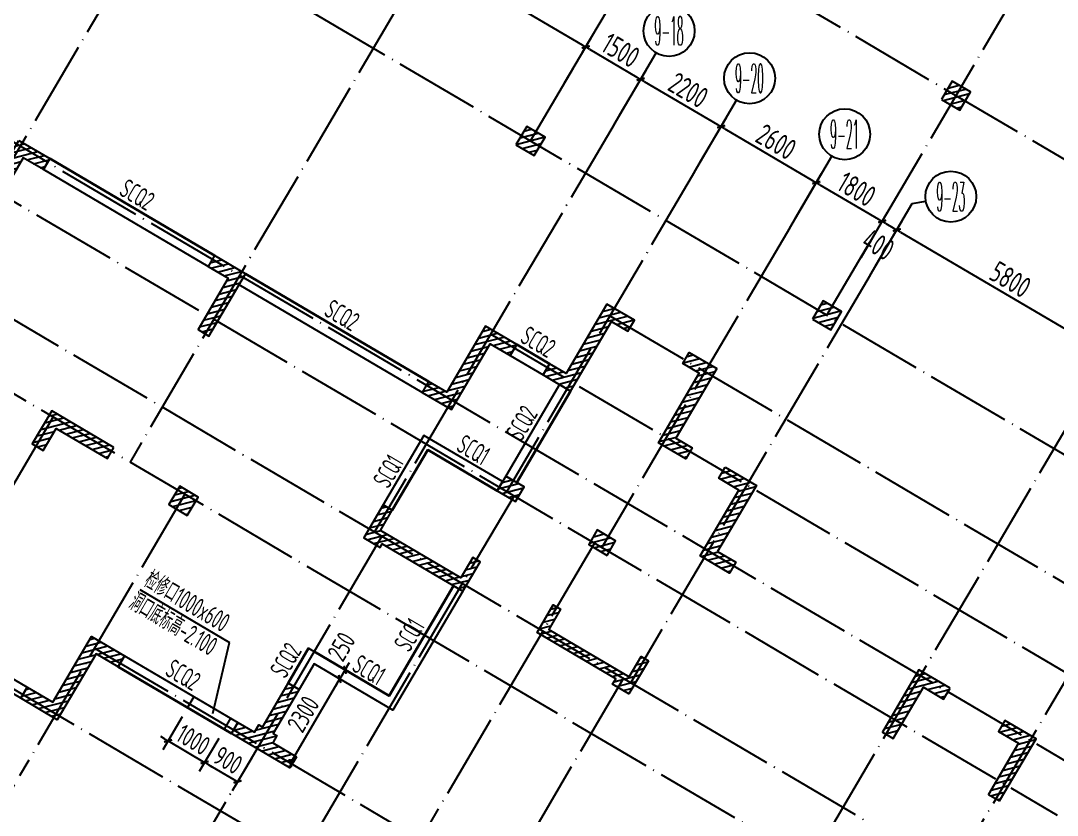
# Model space of a CAD drawing. Header units: millimetres. Extents: x 156735 to 386235, y 467499 to 703525.
# Drawn here: x 312080 to 336497, y 549286 to 567996 of the extents above; entities that cross this region are included whole.
import ezdxf
from ezdxf.enums import TextEntityAlignment as Align

# ---------------------------------------------------------------- set-up
doc = ezdxf.new("R2010")
doc.units = ezdxf.units.MM
doc.header["$LTSCALE"] = 100
doc.header["$PDMODE"] = 35
doc.header["$PDSIZE"] = 200
doc.linetypes.add('DOTE', pattern=[2.42, 2, -0.2, 0.02, -0.2])
for name, color, linetype in [('B-TEXT', 7, 'Continuous'), ('COLU', 7, 'Continuous'), ('colu-主楼', 7, 'Continuous'), ('h斜线-主楼', 7, 'Continuous'), ('h斜线-柱', 7, 'Continuous'), ('Q-AXIS', 3, 'Continuous'), ('Q-DIM', 4, 'Continuous'), ('Q-dote', 253, 'DOTE'), ('Q-TEXT', 2, 'Continuous'), ('WALL', 3, 'Continuous'), ('wall-主楼', 2, 'Continuous')]:
    doc.layers.add(name, color=color, linetype=linetype)
doc.styles.add('_TCH_AXIS', font='COMPLEX', dxfattribs={"bigfont": 'GBCBIG'})
doc.styles.add('COMPLEX', font='tssdeng.shx', dxfattribs={"width": 0.7, "bigfont": 'tssdchn.shx'})
doc.styles.add('TSSD_Dimension', font='Tssdeng.shx', dxfattribs={"width": 0.7, "bigfont": 'hztxt.shx'})
doc.styles.add('TSSD_REIN', font='Tssdeng.shx', dxfattribs={"width": 0.7, "bigfont": 'hztxt.shx'})
doc.dimstyles.new('TSSD_100_100$0', dxfattribs={"dimtxt": 300, "dimasz": 100, "dimexe": 250, "dimexo": 250, "dimgap": 100, "dimtad": 1, "dimdec": 0, "dimzin": 0, "dimdsep": 46, "dimtxsty": 'TSSD_Dimension', "dimblk": '_tsdbk', "dimblk1": '_tsdbk', "dimblk2": '_tsdbk', "dimsah": 1, "dimcen": 0, "dimclrt": 7, "dimadec": 0, "dimazin": 0, "dimtfac": 1, "dimtdec": 0, "dimtix": 1, "dimtmove": 2, "dimatfit": 3, "dimldrblk": '_tsdbk', "dimfxl": 1, "dimtolj": 1, "dimtzin": 0, "dimarcsym": 0})
pattern_1 = [(14.545372, (-467527.32, -323147.44), (-31.895617, 122.929531), [])]
pattern_2 = [(14.545372, (-467527.32, -323147.44), (-31.895617, 122.929531), [])]

# ---------------------------------------------------------------- blocks, each defined once
blk = doc.blocks.new('_tsdbk')
blk.add_line((-1, 0), (0, 0))
at = {"const_width": 0.5}
blk.add_lwpolyline([(-0.7, -0.7), (0.7, 0.7)], dxfattribs=at)
blk = doc.blocks.new('*D349')
at = {"layer": 'Defpoints', "color": 0}
for p in [(332092, 562006), (337717, 560130), (337092, 559066)]:
    blk.add_point(p, dxfattribs=at)
at = {"layer": 'Q-AXIS', "color": 0, "lineweight": -2}
for p, q in [((332218, 562222), (332844, 563285)), ((332803, 563019), (337631, 560181)), ((337218, 559282), (337844, 560345))]:
    blk.add_line(p, q, dxfattribs=at)
at = {"layer": 'Q-AXIS', "color": 0, "lineweight": -2, "xscale": 100, "yscale": 100, "zscale": 100}
for p, rotation in [((332717, 563070), 149.5453717284593), ((337717, 560130), 329.5453717284593)]:
    blk.add_blockref('_tsdbk', p, dxfattribs=dict(at, rotation=rotation))
at = {"layer": 'Q-AXIS', "color": 7, "insert": (335394, 561902), "char_height": 500, "attachment_point": 5, "rotation": 329.5454, "style": 'TSSD_Dimension'}
blk.add_mtext('\\A1;5800', dxfattribs=at)
blk = doc.blocks.new('*D429')
at = {"layer": 'Defpoints', "color": 0}
for p in [(312051, 550216), (315930, 547935), (315305, 546872)]:
    blk.add_point(p, dxfattribs=at)
at = {"layer": 'Q-AXIS', "color": 0, "lineweight": -2}
for p, q in [((311924, 550001), (311299, 548937)), ((311512, 549102), (315218, 546922)), ((315803, 547720), (315178, 546656))]:
    blk.add_line(p, q, dxfattribs=at)
at = {"layer": 'Q-AXIS', "color": 0, "lineweight": -2, "xscale": 100, "yscale": 100, "zscale": 100}
for p, rotation in [((311426, 549153), 149.5453717284593), ((315305, 546872), 329.5453717284593)]:
    blk.add_blockref('_tsdbk', p, dxfattribs=dict(at, rotation=rotation))
at = {"layer": 'Q-AXIS', "color": 7, "insert": (313543, 548314), "char_height": 500, "attachment_point": 5, "rotation": 329.5454, "style": 'TSSD_Dimension'}
blk.add_mtext('\\A1;4500', dxfattribs=at)
blk = doc.blocks.new('*D436')
at = {"layer": 'Defpoints', "color": 0}
for p in [(327954, 564439), (330821, 564185), (330195, 563121)]:
    blk.add_point(p, dxfattribs=at)
at = {"layer": 'Q-AXIS', "color": 0, "lineweight": -2}
for p, q in [((328081, 564655), (328706, 565718)), ((328666, 565452), (330734, 564235)), ((330322, 563337), (330947, 564400))]:
    blk.add_line(p, q, dxfattribs=at)
at = {"layer": 'Q-AXIS', "color": 0, "lineweight": -2, "xscale": 100, "yscale": 100, "zscale": 100}
for p, rotation in [((328579, 565503), 149.5453717284593), ((330821, 564185), 329.5453717284593)]:
    blk.add_blockref('_tsdbk', p, dxfattribs=dict(at, rotation=rotation))
at = {"layer": 'Q-AXIS', "color": 7, "insert": (329877, 565145), "char_height": 500, "attachment_point": 5, "rotation": 329.5454, "style": 'TSSD_Dimension'}
blk.add_mtext('\\A1;2600', dxfattribs=at)
blk = doc.blocks.new('*D437')
at = {"layer": 'Defpoints', "color": 0}
for p in [(326058, 565554), (328579, 565503), (327954, 564439)]:
    blk.add_point(p, dxfattribs=at)
at = {"layer": 'Q-AXIS', "color": 0, "lineweight": -2}
for p, q in [((326184, 565770), (326810, 566833)), ((326769, 566567), (328493, 565553)), ((328081, 564655), (328706, 565718))]:
    blk.add_line(p, q, dxfattribs=at)
at = {"layer": 'Q-AXIS', "color": 0, "lineweight": -2, "xscale": 100, "yscale": 100, "zscale": 100}
for p, rotation in [((326683, 566618), 149.5453717284593), ((328579, 565503), 329.5453717284593)]:
    blk.add_blockref('_tsdbk', p, dxfattribs=dict(at, rotation=rotation))
at = {"layer": 'Q-AXIS', "color": 7, "insert": (327808, 566362), "char_height": 500, "attachment_point": 5, "rotation": 329.5454, "style": 'TSSD_Dimension'}
blk.add_mtext('\\A1;2200', dxfattribs=at)
blk = doc.blocks.new('*D438')
at = {"layer": 'Defpoints', "color": 0}
for p in [(321058, 568494), (325390, 567378), (324764, 566314)]:
    blk.add_point(p, dxfattribs=at)
at = {"layer": 'Q-AXIS', "color": 0, "lineweight": -2}
for p, q in [((321184, 568709), (321810, 569773)), ((321769, 569507), (325304, 567429)), ((324891, 566530), (325517, 567594))]:
    blk.add_line(p, q, dxfattribs=at)
at = {"layer": 'Q-AXIS', "color": 0, "lineweight": -2, "xscale": 100, "yscale": 100, "zscale": 100}
for p, rotation in [((321683, 569557), 149.5453717284593), ((325390, 567378), 329.5453717284593)]:
    blk.add_blockref('_tsdbk', p, dxfattribs=dict(at, rotation=rotation))
at = {"layer": 'Q-AXIS', "color": 7, "insert": (323714, 568769), "char_height": 500, "attachment_point": 5, "rotation": 329.5454, "style": 'TSSD_Dimension'}
blk.add_mtext('\\A1;4300', dxfattribs=at)
blk = doc.blocks.new('*D439')
at = {"layer": 'Defpoints', "color": 0}
for p in [(326683, 566618), (324764, 566314), (326058, 565554)]:
    blk.add_point(p, dxfattribs=at)
at = {"layer": 'Q-AXIS', "color": 0, "lineweight": -2}
for p, q in [((324891, 566530), (325517, 567594)), ((325476, 567327), (326597, 566668)), ((326184, 565770), (326810, 566833))]:
    blk.add_line(p, q, dxfattribs=at)
at = {"layer": 'Q-AXIS', "color": 0, "lineweight": -2, "xscale": 100, "yscale": 100, "zscale": 100}
for p, rotation in [((325390, 567378), 149.5453717284593), ((326683, 566618), 329.5453717284593)]:
    blk.add_blockref('_tsdbk', p, dxfattribs=dict(at, rotation=rotation))
at = {"layer": 'Q-AXIS', "color": 7, "insert": (326214, 567300), "char_height": 500, "attachment_point": 5, "rotation": 329.5454, "style": 'TSSD_Dimension'}
blk.add_mtext('\\A1;1500', dxfattribs=at)
blk = doc.blocks.new('_AXISO')
blk.add_circle((0, 0), 0.5)
at = {"layer": 'B-TEXT', "style": 'COMPLEX', "width": 1.450893}
blk.add_attdef('A', text='', height=0.56, dxfattribs=at).set_placement((0.249375, -0.28), (0.749375, -0.28), align=Align.FIT)
blk = doc.blocks.new('*D440')
at = {"layer": 'Defpoints', "color": 0}
for p in [(332717, 563070), (331747, 562209), (332092, 562006)]:
    blk.add_point(p, dxfattribs=at)
at = {"layer": 'Q-AXIS', "color": 0, "lineweight": -2}
for p, q in [((331874, 562424), (332499, 563488)), ((332218, 562222), (332844, 563285)), ((332458, 563222), (332631, 563120))]:
    blk.add_line(p, q, dxfattribs=at)
at = {"layer": 'Q-AXIS', "color": 0, "lineweight": -2, "xscale": 100, "yscale": 100, "zscale": 100}
for p, rotation in [((332372, 563272), 149.5453717284593), ((332717, 563070), 329.5453717284593)]:
    blk.add_blockref('_tsdbk', p, dxfattribs=dict(at, rotation=rotation))
at = {"layer": 'Q-AXIS', "color": 7, "insert": (332281, 562722), "char_height": 500, "attachment_point": 5, "rotation": 329.5454, "style": 'TSSD_Dimension'}
blk.add_mtext('\\A1;400', dxfattribs=at)
blk = doc.blocks.new('*D441')
at = {"layer": 'Defpoints', "color": 0}
for p in [(330195, 563121), (332372, 563272), (331747, 562209)]:
    blk.add_point(p, dxfattribs=at)
at = {"layer": 'Q-AXIS', "color": 0, "lineweight": -2}
for p, q in [((330322, 563337), (330947, 564400)), ((330907, 564134), (332286, 563323)), ((331874, 562424), (332499, 563488))]:
    blk.add_line(p, q, dxfattribs=at)
at = {"layer": 'Q-AXIS', "color": 0, "lineweight": -2, "xscale": 100, "yscale": 100, "zscale": 100}
for p, rotation in [((330821, 564185), 149.5453717284593), ((332372, 563272), 329.5453717284593)]:
    blk.add_blockref('_tsdbk', p, dxfattribs=dict(at, rotation=rotation))
at = {"layer": 'Q-AXIS', "color": 7, "insert": (331774, 564030), "char_height": 500, "attachment_point": 5, "rotation": 329.5454, "style": 'TSSD_Dimension'}
blk.add_mtext('\\A1;1800', dxfattribs=at)
blk = doc.blocks.new('*D690')
at = {"layer": 'Defpoints', "color": 0}
for p in [(319595, 552496), (319871, 552334), (319998, 552549)]:
    blk.add_point(p, dxfattribs=at)
at = {"layer": 'Q-DIM', "color": 0, "lineweight": -2}
for p, q in [((319782, 552676), (319507, 552838)), ((319773, 552797), (319824, 552883)), ((319655, 552460), (319380, 552622)), ((319722, 552711), (319595, 552496)), ((319545, 552409), (319494, 552323))]:
    blk.add_line(p, q, dxfattribs=at)
at = {"layer": 'Q-DIM', "color": 0, "lineweight": -2, "xscale": 100, "yscale": 100, "zscale": 100}
for p, rotation in [((319722, 552711), 239.5453717324722), ((319595, 552496), 59.54537173247223)]:
    blk.add_blockref('_tsdbk', p, dxfattribs=dict(at, rotation=rotation))
at = {"layer": 'Q-DIM', "color": 7, "insert": (319633, 553257), "char_height": 450, "attachment_point": 5, "rotation": 59.5454, "style": 'TSSD_Dimension'}
blk.add_mtext('\\A1;250', dxfattribs=at)
blk = doc.blocks.new('*D691')
at = {"layer": 'Defpoints', "color": 0}
for p in [(319871, 552334), (318430, 550513), (318705, 550351)]:
    blk.add_point(p, dxfattribs=at)
at = {"layer": 'Q-DIM', "color": 0, "lineweight": -2}
for p, q in [((319655, 552460), (319380, 552622)), ((319545, 552409), (318480, 550599)), ((318490, 550478), (318214, 550640))]:
    blk.add_line(p, q, dxfattribs=at)
at = {"layer": 'Q-DIM', "color": 0, "lineweight": -2, "xscale": 100, "yscale": 100, "zscale": 100}
for p, rotation in [((319595, 552496), 59.54537173247297), ((318430, 550513), 239.5453717324729)]:
    blk.add_blockref('_tsdbk', p, dxfattribs=dict(at, rotation=rotation))
at = {"layer": 'Q-DIM', "color": 7, "insert": (318732, 551669), "char_height": 450, "attachment_point": 5, "rotation": 59.5454, "style": 'TSSD_Dimension'}
blk.add_mtext('\\A1;2300', dxfattribs=at)
blk = doc.blocks.new('*D693')
at = {"layer": 'Defpoints', "color": 0}
for p in [(316010, 551820), (316872, 551313), (316412, 550531)]:
    blk.add_point(p, dxfattribs=at)
at = {"layer": 'Q-DIM', "color": 0, "lineweight": -2}
for p, q in [((315883, 551604), (315424, 550823)), ((315464, 551089), (315378, 551139)), ((316745, 551097), (316286, 550316)), ((315550, 551038), (316412, 550531)), ((316499, 550481), (316585, 550430))]:
    blk.add_line(p, q, dxfattribs=at)
at = {"layer": 'Q-DIM', "color": 0, "lineweight": -2, "xscale": 100, "yscale": 100, "zscale": 100}
for p, rotation in [((315550, 551038), 329.5453717325213), ((316412, 550531), 149.5453717325213)]:
    blk.add_blockref('_tsdbk', p, dxfattribs=dict(at, rotation=rotation))
at = {"layer": 'Q-DIM', "color": 7, "insert": (316146, 551065), "char_height": 450, "attachment_point": 5, "rotation": 329.5454, "style": 'TSSD_Dimension'}
blk.add_mtext('\\A1;1000', dxfattribs=at)
blk = doc.blocks.new('*D694')
at = {"layer": 'Defpoints', "color": 0}
for p in [(316872, 551313), (317648, 550857), (317188, 550075)]:
    blk.add_point(p, dxfattribs=at)
at = {"layer": 'Q-DIM', "color": 0, "lineweight": -2}
for p, q in [((316745, 551097), (316286, 550316)), ((317521, 550641), (317061, 549860)), ((316499, 550481), (317102, 550126))]:
    blk.add_line(p, q, dxfattribs=at)
at = {"layer": 'Q-DIM', "color": 0, "lineweight": -2, "xscale": 100, "yscale": 100, "zscale": 100}
for p, rotation in [((316412, 550531), 149.5453717325213), ((317188, 550075), 329.5453717325213)]:
    blk.add_blockref('_tsdbk', p, dxfattribs=dict(at, rotation=rotation))
at = {"layer": 'Q-DIM', "color": 7, "insert": (316965, 550583), "char_height": 450, "attachment_point": 5, "rotation": 329.5454, "style": 'TSSD_Dimension'}
blk.add_mtext('\\A1;900', dxfattribs=at)

msp = doc.modelspace()

# ---------------------------------------------------------------- hatches: boundary and pattern name
at = {"layer": 'h斜线-主楼'}
h = msp.add_hatch(dxfattribs=at)
h.set_pattern_fill('ANSI31', color=256, scale=40, angle=-30.45463, style=0)
h.set_pattern_definition(pattern_1)
h.paths.add_polyline_path([(312032.3, 565178.9), (312765, 564748.1), (312612.9, 564489.5), (312138.8, 564768.3), (311226.5, 563216.6), (310967.9, 563368.7)])
h = msp.add_hatch(dxfattribs=at)
h.set_pattern_fill('ANSI31', color=256, scale=40, angle=-30.45463, style=0)
h.set_pattern_definition(pattern_1)
h.paths.add_polyline_path([(317376.9, 562036.4), (316644.1, 562467.2), (316492.1, 562208.6), (316966.2, 561929.9), (316256.2, 560723.2), (316514.8, 560571.2)])
h = msp.add_hatch(dxfattribs=at)
h.set_pattern_fill('ANSI31', color=256, scale=40, angle=-30.45463, style=0)
h.set_pattern_definition(pattern_1)
h.paths.add_polyline_path([(325889.9, 561323.1), (324926.8, 559685.3), (324538.9, 559913.4), (324386.9, 559654.8), (325033.4, 559274.6), (325996.4, 560912.5), (326384.3, 560684.4), (326536.4, 560943)])
h = msp.add_hatch(dxfattribs=at)
h.set_pattern_fill('ANSI31', color=256, scale=40, angle=-30.45463, style=0)
h.set_pattern_definition(pattern_1)
h.paths.add_polyline_path([(323763.1, 560369.5), (323030.4, 560800.4), (322118, 559248.7), (321687, 559502.1), (321535, 559243.5), (322224.6, 558838), (323136.9, 560389.7), (323611, 560110.9)])
h = msp.add_hatch(dxfattribs=at)
h.set_pattern_fill('ANSI31', color=256, scale=40, angle=-30.45463, style=0)
h.set_pattern_definition(pattern_1)
h.paths.add_polyline_path([(328476, 559802.6), (327512.9, 558164.7), (327900.8, 557936.6), (327748.8, 557678), (327102.3, 558058.2), (328065.3, 559696), (327677.4, 559924.1), (327829.4, 560182.7)])
h = msp.add_hatch(dxfattribs=at)
h.set_pattern_fill('ANSI31', color=256, scale=40, angle=-30.45463, style=0)
h.set_pattern_definition(pattern_1)
h.paths.add_polyline_path([(314274.7, 557944.2), (312809.2, 558805.8), (312353.1, 558030), (312611.7, 557877.9), (312915.8, 558395.2), (314122.6, 557685.6)])
h = msp.add_hatch(dxfattribs=at)
h.set_pattern_fill('ANSI31', color=256, scale=40, angle=-30.45463, style=0)
h.set_pattern_definition([(14.545372, (-467441.11, -323198.12), (-31.895617, 122.929531), [])])
h.paths.add_polyline_path([(328676.7, 557480.5), (329409.4, 557049.6), (328497.1, 555498), (328928.1, 555244.5), (328776, 554985.9), (328086.4, 555391.4), (328998.7, 556943.1), (328524.6, 557221.8)])
h = msp.add_hatch(dxfattribs=at)
h.set_pattern_fill('ANSI31', color=256, scale=40, angle=-30.45463, style=0)
h.set_pattern_definition(pattern_1)
h.paths.add_polyline_path([(323735.9, 556673.3), (323938.7, 557018.2), (323507.6, 557271.6), (323304.9, 556926.8)])
h = msp.add_hatch(dxfattribs=at)
h.set_pattern_fill('ANSI31', color=256, scale=40, angle=-30.45463, style=0)
h.set_pattern_definition(pattern_1)
h.paths.add_polyline_path([(316003.9, 556347.4), (316257.4, 556778.4), (315826.3, 557031.8), (315572.9, 556600.8)])
h = msp.add_hatch(dxfattribs=at)
h.set_pattern_fill('ANSI31', color=256, scale=40, angle=-30.45463, style=0)
h.set_pattern_definition(pattern_1)
h.paths.add_polyline_path([(320615.2, 556594.2), (320159.1, 555818.3), (320547, 555590.3), (320597.7, 555676.5), (322494.1, 554561.4), (322899.6, 555251), (322727.2, 555352.4), (322448.4, 554878.3), (320552, 555993.3), (320830.7, 556467.5)])
h = msp.add_hatch(dxfattribs=at)
h.set_pattern_fill('ANSI31', color=256, scale=40, angle=-30.45463, style=0)
h.set_pattern_definition(pattern_1)
h.paths.add_polyline_path([(325891, 555406.2), (326093.7, 555751), (325662.7, 556004.4), (325460, 555659.6)])
h = msp.add_hatch(dxfattribs=at)
h.set_pattern_fill('ANSI31', color=256, scale=40, angle=-30.45463, style=0)
h.set_pattern_definition(pattern_1)
h.paths.add_polyline_path([(326864.9, 552919.5), (326408.8, 552143.6), (326020.9, 552371.7), (326096.9, 552501), (324243.5, 553590.8), (324623.7, 554237.3), (324796.1, 554135.9), (324517.3, 553661.8), (326413.8, 552546.7), (326692.5, 553020.8)])
h = msp.add_hatch(dxfattribs=at)
h.set_pattern_fill('ANSI31', color=256, scale=40, angle=-30.45463, style=0)
h.set_pattern_definition(pattern_1)
h.paths.add_polyline_path([(312835.9, 551945.8), (313748.2, 553497.5), (314524.1, 553041.3), (314372, 552782.7), (313854.8, 553086.8), (312942.4, 551535.2), (312080.4, 552042), (312232.5, 552300.6)])
h = msp.add_hatch(dxfattribs=at)
h.set_pattern_fill('ANSI31', color=256, scale=40, angle=-30.45463, style=0)
h.set_pattern_definition(pattern_1)
h.paths.add_polyline_path([(333971, 552279.4), (333238.2, 552710.3), (332376.6, 551244.8), (332635.2, 551092.8), (333344.8, 552299.6), (333818.9, 552020.8)])
h = msp.add_hatch(dxfattribs=at)
h.set_pattern_fill('ANSI31', color=256, scale=40, angle=-30.45463, style=0)
h.set_pattern_definition(pattern_1)
h.paths.add_polyline_path([(318575.2, 550659.3), (318423.1, 550400.7), (317044.3, 551211.5), (317196.3, 551470.1), (317584.3, 551242), (317685.6, 551414.4), (317771.8, 551363.7), (318380.1, 552398.1), (318638.7, 552246.1), (318030.4, 551211.7), (318116.6, 551161), (318015.3, 550988.6)])
h = msp.add_hatch(dxfattribs=at)
h.set_pattern_fill('ANSI31', color=256, scale=40, angle=-30.45463, style=0)
h.set_pattern_definition(pattern_1)
h.paths.add_polyline_path([(335135.1, 549622.9), (335996.7, 551088.3), (335264, 551519.2), (335111.9, 551260.5), (335586.1, 550981.8), (334876.5, 549774.9)])
at = {"layer": 'h斜线-柱'}
h = msp.add_hatch(dxfattribs=at)
h.set_pattern_fill('ANSI31', color=256, scale=40, angle=-30.45463, style=0)
h.set_pattern_definition(pattern_2)
h.paths.add_polyline_path([(333770.6, 566143.9), (334201.6, 565890.4), (334455, 566321.4), (334024, 566574.9)])
h = msp.add_hatch(dxfattribs=at)
h.set_pattern_fill('ANSI31', color=256, scale=40, angle=-30.45463, style=0)
h.set_pattern_definition(pattern_2)
h.paths.add_polyline_path([(323747, 565077.2), (324178, 564823.8), (324431.4, 565254.8), (324000.4, 565508.2)])
h = msp.add_hatch(dxfattribs=at)
h.set_pattern_fill('ANSI31', color=256, scale=40, angle=-30.45463, style=0)
h.set_pattern_definition(pattern_2)
h.paths.add_polyline_path([(330729.4, 560971.7), (331160.5, 560718.2), (331413.9, 561149.3), (330982.9, 561402.7)])

# ---------------------------------------------------------------- linework, layer by layer
at = {"color": 1, "lineweight": 30}
for points in [[(312765, 564748.1), (316644.1, 562467.2)], [(317376.9, 562036.4), (321687, 559502.1)], [(323763.1, 560369.5), (324538.9, 559913.4)], [(325033.4, 559274.6), (323766.3, 557119.5)], [(318380.1, 552398.1), (318861.6, 553217.1)], [(314372, 552782.7), (317044.3, 551211.5)]]:
    msp.add_lwpolyline(points, dxfattribs=at)
at = {"color": 6, "lineweight": 30}
for points in [[(320830.7, 556467.5), (321667, 557889.8), (323304.9, 556926.8)], [(318990.9, 553141), (320758, 552102), (322278.6, 554688.1)]]:
    msp.add_lwpolyline(points, dxfattribs=at)
at = {"layer": 'COLU'}
for points in [[(333770.6, 566143.9), (334201.6, 565890.4), (334455, 566321.4), (334024, 566574.9)], [(323747, 565077.2), (324178, 564823.8), (324431.4, 565254.8), (324000.4, 565508.2)], [(330729.4, 560971.7), (331160.5, 560718.2), (331413.9, 561149.3), (330982.9, 561402.7)]]:
    msp.add_lwpolyline(points, close=True, dxfattribs=at)
at = {"layer": 'colu-主楼'}
for points in [[(323735.9, 556673.3), (323938.7, 557018.2), (323507.6, 557271.6), (323304.9, 556926.8)], [(316003.9, 556347.4), (316257.4, 556778.4), (315826.3, 557031.8), (315572.9, 556600.8)], [(325891, 555406.2), (326093.7, 555751), (325662.7, 556004.4), (325460, 555659.6)]]:
    msp.add_lwpolyline(points, close=True, dxfattribs=at)
at = {"layer": 'Q-AXIS'}
for p, q in [((326057.5, 565554.2), (327048.1, 567239)), ((327954, 564439.1), (328944.6, 566123.9)), ((330195.3, 563121.2), (331185.9, 564806.1)), ((332091.7, 562006.2), (333082.4, 563691)), ((333082.4, 563691), (333399.3, 563747.7))]:
    msp.add_line(p, q, dxfattribs=at)
at = {"layer": 'Q-dote', "ltscale": 10}
for p, q in [((324089.2, 565166), (344414.1, 599733.4)), ((331071.7, 561060.5), (348431.5, 590585)), ((348077.7, 558021.6), (313165.4, 578549.3)), ((349863.9, 550011), (303141.9, 577482.6)), ((292202.2, 576722.6), (341894.1, 547504.8)), ((291594, 575688.1), (336497.3, 549285.9)), ((290377.5, 573619.3), (335280.9, 547217)), ((289617.2, 572326.2), (334520.6, 545924)), ((315885.6, 571535.1), (309482.8, 560645.7)), ((321057.7, 568493.9), (314655, 557604.5)), ((286576.1, 567154), (331479.5, 540751.8)), ((326057.5, 565554.2), (320415.1, 555957.8)), ((327954, 564439.1), (323528, 556911.6)), ((330195.3, 563121.2), (325769.3, 555593.8)), ((332091.7, 562006.2), (326449.3, 552409.8)), ((325960.9, 561049.4), (339031.5, 553364.1)), ((323152.1, 560612.8), (338017.9, 551872)), ((337091.5, 559066.4), (330688.8, 548177)), ((312844.7, 558668.9), (308947.6, 552040.9)), ((339677.6, 557545.8), (329377.7, 540028.4)), ((315948.1, 556844.3), (312050.9, 550216.2)), ((323700.4, 556810.2), (317826.5, 546820.3)), ((320587.5, 555856.4), (315930, 547935.4)), ((325596.9, 555695.2), (319723, 545705.2)), ((313819.3, 553223.7), (332391.8, 542303.5)), ((326276.9, 552511.2), (321619.4, 544590.1))]:
    msp.add_line(p, q, dxfattribs=at)
at = {"layer": 'Q-TEXT'}
for p in [(314883.8, 554599.9), (316609.3, 551682.9)]:
    msp.add_line(p, (316998.7, 553356.4), dxfattribs=at)
at = {"layer": 'WALL'}
for p, q in [((316161.9, 552078.3), (316009.9, 551819.7)), ((317023.9, 551571.4), (316871.9, 551312.8))]:
    msp.add_line(p, q, dxfattribs=at)
for points in [[(312765, 564748.1), (316644.1, 562467.2), (316492.1, 562208.6), (312612.9, 564489.5)], [(317376.9, 562036.4), (321687, 559502.1), (321535, 559243.5), (317224.8, 561777.8)], [(324538.9, 559913.4), (323763.1, 560369.5), (323611, 560110.9), (324386.9, 559654.8)], [(325033.4, 559274.6), (324774.8, 559426.7), (323507.6, 557271.6), (323766.3, 557119.5)], [(323431.6, 557142.3), (321578.2, 558232), (320615.2, 556594.2), (320830.7, 556467.5), (321667, 557889.8), (323304.9, 556926.8)], [(318380.1, 552398.1), (318861.6, 553217.1), (320758, 552102), (322278.6, 554688.1), (322494.1, 554561.4), (320846.8, 551759.8), (318993.5, 552849.5), (318638.7, 552246.1)], [(310680.8, 553213), (312232.5, 552300.6), (312080.4, 552042), (310528.8, 552954.4)], [(314524.1, 553041.3), (317196.3, 551470.1), (317044.3, 551211.5), (314372, 552782.7)]]:
    msp.add_lwpolyline(points, close=True, dxfattribs=at)
at = {"layer": 'wall-主楼'}
for points in [[(312032.3, 565178.9), (312765, 564748.1), (312612.9, 564489.5), (312138.8, 564768.3), (311226.5, 563216.6), (310967.9, 563368.7)], [(317376.9, 562036.4), (316644.1, 562467.2), (316492.1, 562208.6), (316966.2, 561929.9), (316256.2, 560723.2), (316514.8, 560571.2)], [(325889.9, 561323.1), (324926.8, 559685.3), (324538.9, 559913.4), (324386.9, 559654.8), (325033.4, 559274.6), (325996.4, 560912.5), (326384.3, 560684.4), (326536.4, 560943)], [(323763.1, 560369.5), (323030.4, 560800.4), (322118, 559248.7), (321687, 559502.1), (321535, 559243.5), (322224.6, 558838), (323136.9, 560389.7), (323611, 560110.9)], [(328476, 559802.6), (327512.9, 558164.7), (327900.8, 557936.6), (327748.8, 557678), (327102.3, 558058.2), (328065.3, 559696), (327677.4, 559924.1), (327829.4, 560182.7)], [(314274.7, 557944.2), (312809.2, 558805.8), (312353.1, 558030), (312611.7, 557877.9), (312915.8, 558395.2), (314122.6, 557685.6)], [(328676.7, 557480.5), (329409.4, 557049.6), (328497.1, 555498), (328928.1, 555244.5), (328776, 554985.9), (328086.4, 555391.4), (328998.7, 556943.1), (328524.6, 557221.8)], [(320615.2, 556594.2), (320159.1, 555818.3), (320547, 555590.3), (320597.7, 555676.5), (322494.1, 554561.4), (322899.6, 555251), (322727.2, 555352.4), (322448.4, 554878.3), (320552, 555993.3), (320830.7, 556467.5)], [(326864.9, 552919.5), (326408.8, 552143.6), (326020.9, 552371.7), (326096.9, 552501), (324243.5, 553590.8), (324623.7, 554237.3), (324796.1, 554135.9), (324517.3, 553661.8), (326413.8, 552546.7), (326692.5, 553020.8)], [(312835.9, 551945.8), (313748.2, 553497.5), (314524.1, 553041.3), (314372, 552782.7), (313854.8, 553086.8), (312942.4, 551535.2), (312080.4, 552042), (312232.5, 552300.6)], [(333971, 552279.4), (333238.2, 552710.3), (332376.6, 551244.8), (332635.2, 551092.8), (333344.8, 552299.6), (333818.9, 552020.8)], [(318575.2, 550659.3), (318423.1, 550400.7), (317044.3, 551211.5), (317196.3, 551470.1), (317584.3, 551242), (317685.6, 551414.4), (317771.8, 551363.7), (318380.1, 552398.1), (318638.7, 552246.1), (318030.4, 551211.7), (318116.6, 551161), (318015.3, 550988.6)], [(335135.1, 549622.9), (335996.7, 551088.3), (335264, 551519.2), (335111.9, 551260.5), (335586.1, 550981.8), (334876.5, 549774.9)]]:
    msp.add_lwpolyline(points, close=True, dxfattribs=at)

# ---------------------------------------------------------------- block references
at = {"layer": 'Q-AXIS'}
ref = msp.add_blockref('_AXISO', (327352.3, 567756.2), dxfattribs=dict(at, xscale=1199.999999999998, yscale=1200, zscale=1200, rotation=359.9996457873791))
ref.add_attrib('A', '9-18', dxfattribs={"color": 7, "height": 678.82, "rotation": 359.99965, "style": '_TCH_AXIS', "width": 0.28}).set_placement((327012.8, 567416.8), (327691.7, 567416.8), align=Align.FIT)
ref = msp.add_blockref('_AXISO', (329248.7, 566641.1), dxfattribs=dict(at, xscale=1199.999999999998, yscale=1200, zscale=1200, rotation=359.9996457873791))
ref.add_attrib('A', '9-20', dxfattribs={"color": 7, "height": 678.82, "rotation": 359.99965, "style": '_TCH_AXIS', "width": 0.2625}).set_placement((328909.3, 566301.7), (329588.1, 566301.7), align=Align.FIT)
ref = msp.add_blockref('_AXISO', (331490, 565323.3), dxfattribs=dict(at, xscale=1199.999999999998, yscale=1200, zscale=1200, rotation=359.9996457873791))
ref.add_attrib('A', '9-21', dxfattribs={"color": 7, "height": 678.82, "rotation": 359.99965, "style": '_TCH_AXIS', "width": 0.28}).set_placement((331150.6, 564983.9), (331829.4, 564983.9), align=Align.FIT)
ref = msp.add_blockref('_AXISO', (333989.9, 563853.4), dxfattribs=dict(at, xscale=1199.999999999998, yscale=1200, zscale=1200, rotation=359.9996457873791))
ref.add_attrib('A', '9-23', dxfattribs={"color": 7, "height": 678.82, "rotation": 359.99965, "style": '_TCH_AXIS', "width": 0.2625}).set_placement((333650.5, 563514), (334329.3, 563514), align=Align.FIT)

# ---------------------------------------------------------------- texts
at = {"layer": 'Q-TEXT', "style": 'TSSD_REIN', "width": 0.6}
for s, rotation, p in [('SCQ2', 329.54537, (314368.4, 563906.7)), ('SCQ2', 329.54537, (319195.8, 561068.3)), ('SCQ2', 329.54537, (323814.8, 560440.5)), ('SCQ2', 59.54537, (323877.2, 558064.9)), ('SCQ1', 329.54537, (322310.2, 557885.9)), ('SCQ1', 59.54537, (320743.6, 556952.6)), ('检修口1000x600', 329.54537, (314944.8, 554689.5)), ('洞口底标高-2.100', 329.54537, (314586.4, 554171.2)), ('SCQ1', 59.54537, (321237.4, 553099.1)), ('SCQ2', 59.54537, (318317.4, 552480.4)), ('SCQ1', 329.54537, (319850.8, 552703.2)), ('SCQ2', 329.54537, (315451.6, 552597.8))]:
    msp.add_text(s, height=450, rotation=rotation, dxfattribs=at).set_placement(p)

# ---------------------------------------------------------------- dimensions: what is measured, and where the dimension line sits
at = {"layer": 'Q-AXIS'}
for base, p1, p2, picture, middle in [((325389.8, 567378), (321057.7, 568493.9), (324764.5, 566314.4), '*D438', (323713.9, 568769.4)), ((326682.9, 566617.7), (324764.5, 566314.4), (326057.5, 565554.2), '*D439', (326213.7, 567299.6)), ((328579.3, 565502.6), (326057.5, 565554.2), (327954, 564439.1), '*D437', (327808.5, 566361.9)), ((330820.6, 564184.8), (327954, 564439.1), (330195.3, 563121.2), '*D436', (329877.4, 565145.4)), ((332372.3, 563272.5), (330195.3, 563121.2), (331746.9, 562208.9), '*D441', (331773.8, 564030.3)), ((337716.9, 560130), (332091.7, 562006.2), (337091.5, 559066.4), '*D349', (335394.4, 561901.5)), ((315304.7, 546871.8), (312050.9, 550216.2), (315930, 547935.4), '*D429', (313542.5, 548313.9))]:
    dim = msp.add_linear_dim(base=base, p1=p1, p2=p2, angle=329.54537, dimstyle='TSSD_100_100$0', override={"dimtxt": 500}, dxfattribs=at)
    dim.commit()
    dim.dimension.update_dxf_attribs({"geometry": picture, "text_midpoint": middle})
dim = msp.add_linear_dim(base=(332717.1, 563069.7), p1=(331746.9, 562208.9), p2=(332091.7, 562006.2), angle=329.54537, dimstyle='TSSD_100_100$0', override={"dimtxt": 500}, dxfattribs=at)
dim.commit()
dim.dimension.update_dxf_attribs({"geometry": '*D440', "text_midpoint": (332280.7, 562722.1), "dimtype": 160})
at = {"layer": 'Q-DIM'}
dim = msp.add_linear_dim(base=(319595.4, 552495.6), p1=(319997.6, 552549.1), p2=(319870.9, 552333.6), angle=239.54537, dimstyle='TSSD_100_100$0', override={"dimtxt": 450}, dxfattribs=at)
dim.commit()
dim.dimension.update_dxf_attribs({"geometry": '*D690', "text_midpoint": (319633.2, 553257.3), "dimtype": 161})
for base, p1, p2, angle, picture, middle in [((318429.6, 550512.9), (319870.9, 552333.6), (318705.1, 550351), 59.54537, '*D691', (318732.4, 551669)), ((317188.2, 550075.1), (316871.9, 551312.8), (317647.7, 550856.7), 149.54537, '*D694', (316965, 550583.3))]:
    dim = msp.add_linear_dim(base=base, p1=p1, p2=p2, angle=angle, dimstyle='TSSD_100_100$0', override={"dimtxt": 450}, dxfattribs=at)
    dim.commit()
    dim.dimension.update_dxf_attribs({"geometry": picture, "text_midpoint": middle})
dim = msp.add_aligned_dim(p1=(316009.9, 551819.7), p2=(316871.9, 551312.8), distance=-906.7, dimstyle='TSSD_100_100$0', override={"dimtxt": 450}, dxfattribs=at)
dim.commit()
dim.dimension.update_dxf_attribs({"geometry": '*D693', "text_midpoint": (316146, 551064.8)})

doc.saveas('drawing.dxf')
